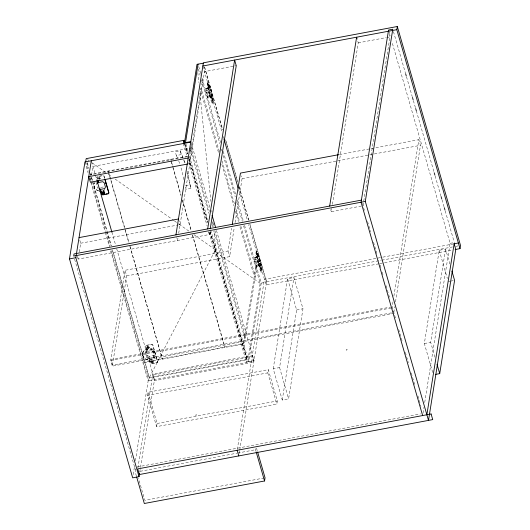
<?xml version="1.0" encoding="UTF-8"?>
<svg xmlns="http://www.w3.org/2000/svg" width="530" height="530" viewBox="0 0 530 530"><rect width="100%" height="100%" fill="white"/><g stroke="black" fill="none" stroke-linecap="round" stroke-linejoin="round"><path stroke-width="0.4" stroke-dasharray="2.65 1.99" d="M190.992 188.329L186.176 189.349L185.03 185.699L189.972 184.778L190.992 188.329L187.395 171.263M208.224 84.681C209.973 87.357 206.004 82.932 208.416 85.754M208.767 86.125C208.926 82.872 207.104 85.164 208.747 86.198M257.514 255.029C257.686 251.73 255.857 254.069 257.5 255.102M209.688 232.094L209.304 234.538L78.135 259.104L78.513 256.719M79.275 251.962L80.666 243.237L79.242 238.315M90.776 179.869L91.412 175.907M91.538 175.112L92.929 166.387L192.357 147.764L191.549 144.948M96.977 177.457L97.036 177.106M96.91 182.234L96.632 183.996L97.898 188.375L98.083 187.203M98.858 178.259C100.349 175.98 99.547 180.492 98.918 177.875M391.378 312.866L112.446 365.104L110.823 359.473L125.053 270.28L228.006 251.001L231.636 228.278M112.446 365.104L126.677 275.911L125.053 270.28M145.73 346.362L145.79 346.01M149.122 358.134L146.644 357.28L145.379 352.9L145.664 351.138L147.419 349.489L151.825 348.667L153.243 349.72L154.508 354.1L153.501 357.485L149.096 358.313L150.447 363.004A1.093 0.954 9.1 0 0 151.779 363.746L156.714 362.818A1.093 0.954 9.1 0 0 157.503 361.679L152.806 345.414A1.093 0.954 9.1 0 0 151.481 344.679L146.538 345.6A1.093 0.954 9.1 0 0 145.757 346.739L147.108 351.43L151.514 350.602L152.931 351.655L154.197 356.034M147.612 347.163C149.102 344.884 148.301 349.396 147.671 346.779M147.108 351.43L147.419 349.489M146.644 357.28L146.929 355.517L145.664 351.138M149.096 358.313L149.407 356.372L153.813 355.544L154.508 354.1M151.514 350.602L151.825 348.667M133.202 474.582L134.507 466.433M135.415 460.729L148.155 380.891L110.598 250.796M152.931 351.655L153.243 349.72M151.759 361.553C153.249 359.274 152.454 363.785 151.825 361.168M153.501 357.485L153.813 355.544M135.799 469.05L135.289 472.223L136.422 476.132M147.552 395.367L148.062 392.2L268.293 369.682L277.322 400.958L276.812 404.132L156.582 426.65L147.552 395.367L267.789 372.855L268.293 369.682M155.184 353.371A6.386 5.572 9.1 0 0 147.433 349.058L146.386 349.336A6.386 5.572 9.1 0 0 142.842 355.683A6.386 5.572 9.1 0 0 149.493 360.122L150.593 360.002A6.386 5.572 9.1 0 0 155.184 353.371L155.21 353.199A6.386 5.572 9.1 0 0 147.459 348.879L146.412 349.164A6.386 5.572 9.1 0 0 142.868 355.511A6.386 5.572 9.1 0 0 149.526 359.943L150.619 359.824A6.386 5.572 9.1 0 0 155.21 353.199M137.873 468.089L152.872 374.074L252.306 355.458L253.93 361.082L148.155 380.891M190.137 151.222L190.389 149.619L191.449 149.42L209.35 211.45M190.522 148.811L190.906 146.379M139.761 472.084L154.502 379.705L116.719 248.808M157.523 362.056L157.582 361.705M190.045 158.238L202.559 79.798L201.499 79.997M177.961 238.036L177.57 240.481L176.755 237.665M178.703 233.339L204.507 71.616L233.796 66.131M207.502 97.692L205.514 90.809L205.865 88.609L209.748 87.881L208.118 82.64L207.76 86.45L212.523 102.979C214.14 106.325 212.689 91.604 211.735 94.764L207.853 95.486L207.502 97.692L211.384 96.964L211.735 94.764M211.384 96.964L209.675 91.862L209.748 87.881M156.582 426.65L157.085 423.477L148.062 392.2M126.677 275.911L229.636 256.633L234.293 227.416M235.075 222.547L242.064 178.723L241.249 175.907M256.255 266.597L254.268 259.713L254.619 257.507L258.501 256.785L256.838 251.551L256.513 255.354L261.277 271.883C262.887 275.222 261.442 260.508 260.482 263.662L256.606 264.39L256.255 266.597L260.131 265.868L260.482 263.662M260.131 265.868L258.421 260.767L258.501 256.785M210.152 231.537L247.033 359.3L246.523 362.474L208.747 231.577M216.465 230.457L254.016 360.559L247.669 361.745L260.184 283.305L243.469 225.396M244.562 225.323L261.237 283.106L248.722 361.546L211.172 231.444M237.307 449.473L264.45 279.31L382.11 257.275M239.196 453.461L239.586 451.01M239.712 450.195L266.583 281.768L249.869 223.852M255.977 451.268L255.526 449.705L255.778 448.122M273.228 368.754L287.598 278.687L293.945 277.495L302.974 308.778L288.605 398.845L282.258 400.037L273.228 368.754L279.575 367.568L293.945 277.495M282.258 400.037L296.628 309.964L287.598 278.687M361.407 206.057L331.296 211.695L331.82 208.429M332.469 204.348L358.24 42.831L357.22 39.313M363.03 205.753L389.974 36.888L388.954 33.37M392.975 301.888L392.193 306.777L395.738 319.073M393.883 296.184L418.852 139.681L375.061 147.883M393.817 312.409L394.724 306.704M395.506 301.815L420.475 145.313L418.852 139.681M432.692 372.471L424.338 343.539L439.218 250.292L445.564 249.107L449.851 263.96M434.971 357.207L430.685 342.347L445.564 249.107M423.033 413.102L423.94 407.391M424.722 402.495L450.116 243.343L391.975 41.916M99.931 178.438L99.991 178.047M148.678 347.342C147.89 345.587 147.433 348.376 148.744 346.951M152.832 361.732C152.044 359.969 151.587 362.758 152.898 361.341M208.303 84.104L208.688 86.264M261.476 269.525C259.488 262.072 262.94 275.302 261.032 267.431M212.841 100.647C211.788 97.447 212.093 101.979 212.378 98.633C213.961 100.468 211.53 101.071 212.457 98.494M256.659 254.744C255.857 252.836 257.587 256.05 257.05 253.009M257.163 254.658L256.971 253.539L257.441 255.162M260.575 268.087C261.542 270.823 260.899 266.199 260.813 269.127M261.124 267.968L260.873 272.552L261.555 272.433M208.542 86.277L208.124 84.138M212.696 100.667L212.278 98.527M261.204 267.398L261.588 269.551M208.065 82.673L207.329 82.912L207.058 86.582L211.854 103.231L212.093 103.661L212.802 103.529M212.119 103.648L212.55 100.402L211.026 94.897M256.898 251.551L256.096 251.757L255.751 255.208L260.892 272.526M145.379 352.9L147.135 351.251L145.81 346.388A1.093 0.954 9.1 0 1 146.598 345.249L151.534 344.321A1.093 0.954 9.1 0 1 152.865 345.063L157.556 361.327A1.093 0.954 9.1 0 1 156.767 362.467L151.832 363.388A1.093 0.954 9.1 0 1 150.507 362.652L149.149 357.955M207.667 84.793L207.886 85.853M212.378 99.064L212.57 100.143M212.04 100.243L211.848 99.163M256.845 253.055L257.262 255.195M234.611 65.978L236.241 65.674M358.24 42.831L385.9 37.65M386.714 37.498L389.974 36.888M208.84 85.608L209.191 85.542M208.476 86.045L208.833 86.019M205.865 88.609L209.926 88.139L211.185 92.518L211.947 96.791L211.583 96.824M205.514 90.809L209.396 90.08M205.792 92.591L209.675 91.862M207.853 95.486L207.661 93.181L211.185 92.518M209.469 94.976A6.386 1.186 79.4 0 0 211.543 97.368L211.602 96.751A6.386 1.186 79.4 0 0 210.456 88.808A6.386 1.186 79.4 0 0 208.495 85.966L208.383 86.416A6.386 1.186 79.4 0 0 209.469 94.976L209.827 94.91A6.386 1.186 79.4 0 0 211.894 97.301L211.96 96.685A6.386 1.186 79.4 0 0 210.807 88.742A6.386 1.186 79.4 0 0 208.846 85.9L208.734 86.35A6.386 1.186 79.4 0 0 209.827 94.91M207.058 96.97L210.933 96.241M211.086 98.176L211.437 98.11M183.208 157.708L180.193 150.99L175.304 151.905L176.324 155.522L181.26 154.601L182.592 157.377M187.547 156.138L90.683 174.277L90.597 174.807L188.263 156.516M188.21 163.936L189.826 163.631L188.812 160.113M100.654 187.468L104.324 186.779M339.379 154.561L370.192 148.791M371.007 148.638L374.246 148.036M242.064 178.723L420.475 145.313M80.666 243.237L177.676 225.071M178.484 224.919L180.101 224.614L178.676 219.692M256.447 253.685L256.971 253.585M257.593 254.513L257.944 254.446M257.222 254.95L258.673 257.043L259.938 261.423L260.7 265.696L260.336 265.729M254.619 257.507L258.673 257.043M254.268 259.713L258.143 258.985M254.546 261.495L258.421 260.767M256.606 264.39L256.414 262.085L259.938 261.423M258.223 263.88A6.386 1.186 79.4 0 0 260.296 266.272L260.356 265.649A6.386 1.186 79.4 0 0 259.21 257.712A6.386 1.186 79.4 0 0 257.242 254.87L257.136 255.321A6.386 1.186 79.4 0 0 258.223 263.88L258.574 263.814A6.386 1.186 79.4 0 0 260.647 266.206L260.707 265.583A6.386 1.186 79.4 0 0 259.561 257.646A6.386 1.186 79.4 0 0 257.6 254.804L257.487 255.255A6.386 1.186 79.4 0 0 258.574 263.814M255.811 265.875L259.687 265.146M259.839 267.08L260.19 267.014M450.116 243.343L452.938 242.813M382.812 257.143L454.15 243.787M266.583 281.768L380.99 260.343M381.805 260.19L452.395 246.967M455.641 246.364L458.079 245.907M261.237 283.106L266.53 282.119L249.815 224.21M378.864 263.814L266.08 284.941L248.676 224.647M379.672 263.668L383.733 262.906M384.542 262.754L451.891 250.14M296.628 309.964L302.974 308.778M448.241 281.569L449.831 281.271M450.626 281.125L453.799 280.529M110.823 359.473L390.564 307.082M391.213 307.99L110.651 360.526L112.28 366.157L393.651 313.469M247.033 359.3L149.361 377.592L148.857 380.759L111.307 250.663M424.338 343.539L430.685 342.347M157.085 423.477L277.322 400.958M137.237 466.95L420.542 413.897M140.165 471.309L236.844 453.203M237.652 453.051L255.526 449.705M264.251 477.961L144.829 500.327L138.509 478.431M146.929 355.517L149.407 356.372M209.926 88.139L209.396 87.947L208.827 85.979M207.409 82.773L209.039 88.013M256.162 251.677L257.792 256.918M261.316 269.048L259.779 263.794M260.184 283.305L216.068 252.267L213.901 230.934M87.516 159.59L88.861 160.537M92.227 162.915L105.689 172.416M108.385 174.31L111.751 176.689M115.116 179.06L173.694 220.381M174.363 220.851L178.405 223.706M179.08 224.177L189.177 231.305M193.887 234.624L215.432 249.822L149.361 377.592L112.499 249.869M176.324 155.522L177.928 158.901M183.665 159.987L184.466 162.2A31.429 5.83 79.4 0 1 185.255 164.585M178.729 160.915L179.531 163.121A31.429 5.83 79.4 0 1 180.313 165.512M184.195 160.438L185.169 163.386M393.459 31.608L405.364 72.848M406.51 76.81L412.227 96.639M413.374 100.601L415.434 107.742M416.348 110.909L433.977 171.972M435.117 175.94L440.841 195.762M441.987 199.731L444.272 207.661M445.187 210.827L454.342 242.548M388.775 30.82L390.146 35.576M439.218 250.292L447.34 278.442M362.321 203.288L364.613 211.218M367.588 221.533L370.563 231.842M373.537 242.15L377.201 254.837M380.176 265.146L381.09 268.319M382.236 272.281L383.15 275.454M386.125 285.763L389.788 298.45M398.712 329.382L402.376 342.069M405.351 352.377L408.332 362.686M411.307 372.994L414.964 385.681M417.945 395.99L420.919 406.305M330.687 209.582L331.296 211.695M204.534 66.78L222.62 129.452M225.601 139.768L237.731 181.81M239.109 186.573L248.722 219.89M204.474 67.138L222.567 129.804M225.999 141.702L237.678 182.161M239.05 186.924L248.669 220.242M202.884 65.992L221.885 131.831M223.262 136.594L223.72 138.178M238.599 189.74L247.53 220.679M206.395 88.801L207.661 93.181M255.149 257.706L256.414 262.085M198.717 66.508L200.751 73.544M202.102 78.235L220.692 142.623M223.216 151.368L235.837 195.106M237.215 199.876L243.416 221.348M198.339 69.052L200.148 75.306M201.566 80.222L219.884 143.69M221.487 149.241L221.944 150.825M223.315 155.588L235.221 196.835M236.824 202.394L242.323 221.427M219.281 151.434L201.148 88.609L200.095 88.808L218.685 153.223M222.037 160.974L234.432 203.917M235.81 208.688L239.712 222.209M240.858 226.184L255.321 276.282L254.261 276.481L239.573 225.588M221.898 164.353L233.836 205.706M235.439 211.271L238.427 221.613M279.575 367.568L288.605 398.845M267.789 372.855L276.812 404.132M228.006 251.001L229.636 256.633M191.045 142.398L210.052 208.244M212.338 221.785L213.716 226.562M214.862 230.537L245.615 337.093L244.562 337.292L214.034 231.531M190.389 149.619L208.754 213.239M211.967 224.369L212.656 226.76M185.99 144.186L188.051 151.322M189.422 156.085L207.965 220.341M184.963 144.259L187.726 153.832M189.27 159.172L207.422 222.057M184.473 142.795L187.68 153.899M189.051 158.662L207.369 222.123M210.099 231.597L247.669 361.745M184.665 144.054L187.415 153.574M189.018 159.126L207.336 222.587M210.085 232.107L246.947 359.83L149.281 378.115L112.174 249.557M183.327 143.524L187.222 157.006M188.826 162.564L207.144 226.025M208.489 231.723L209.304 234.538M180.233 151.05L181.26 154.601M256.487 448.095L257.388 451.222M171.409 161.676L170.72 159.291L172.701 166.976M171.64 162.471L181.048 195.073M182.426 199.843L191.376 230.861M192.523 234.836L224.886 346.958M172.932 167.772L180.962 195.603M182.34 200.373L191.29 231.391M192.443 235.366L224.806 347.488M108.312 170.978L128.969 242.548M130.115 246.523L162.392 359.174L129.804 246.258M108.458 172.303L128.657 242.283M104.748 178.378L104.112 176.159A1.093 0.954 9.1 0 0 102.78 175.423L97.845 176.344A1.093 0.954 9.1 0 0 97.056 177.484L97.653 179.524M104.503 178.06L104.052 176.516A1.093 0.954 9.1 0 0 102.727 175.774L97.792 176.695A1.093 0.954 9.1 0 0 97.003 177.835L97.454 179.398M91.531 161.551L96.798 179.796M111.909 232.153L115.573 244.847M87.311 162.604L88.689 167.367M91.663 177.676L92.578 180.849M92.81 181.644L107 230.828M107.232 231.623L111.353 245.9M87.211 163.081L88.788 168.553M90.146 173.244L111.022 245.582M85.661 161.816L88.411 171.329M90.239 177.676L91.153 180.849M91.385 181.644L105.583 230.828M105.808 231.623L109.929 245.9M84.952 161.941L88.159 173.052M90.908 182.572L105.106 231.756M105.331 232.551L109.458 246.828M77.32 256.288L78.135 259.104M74.617 259.223L135.276 469.368M183.877 179.518L182.545 173.582A31.429 5.83 79.4 0 0 180.511 166.135M189.972 184.778L187.481 172.654A31.429 5.83 79.4 0 0 187.13 171.23M197.816 72.564L198.816 82.408M199.903 93.075L210.9 201.393M211.821 210.423L211.987 212.06M213.067 222.732L213.484 226.833M104.715 189.786A6.386 5.572 9.1 0 1 102.886 190.813M98.54 190.946A6.386 5.572 9.1 0 1 94.519 182.989M104.741 189.614A6.386 5.572 9.1 0 1 102.913 190.641M98.573 190.767A6.386 5.572 9.1 0 1 95.108 181.995M144.849 361.95L144.763 362.48L242.435 344.189L242.515 343.659L144.849 361.95M195.835 414.997L195.782 415.348L196.544 414.864L195.835 414.997M255.665 267.67L243.151 346.103L244.211 345.904L256.725 267.471L255.665 267.67M346.474 349.853L346.421 350.204L347.183 349.72L346.474 349.853M98.931 178.027C99.534 179.418 100.435 177.199 98.931 178.027M252.134 356.511L152.706 375.134L154.329 380.765L253.764 362.142L252.134 356.511M98.62 178.928A1.093 0.954 9.1 0 0 100.455 178.583A1.093 0.954 9.1 0 0 99.13 177.351A1.093 0.954 9.1 0 0 98.62 178.928M151.514 362.308A1.093 0.954 9.1 0 0 153.342 361.964A1.093 0.954 9.1 0 0 152.024 360.731A1.093 0.954 9.1 0 0 151.514 362.308M147.36 347.918A1.093 0.954 9.1 0 0 149.195 347.581A1.093 0.954 9.1 0 0 147.87 346.342A1.093 0.954 9.1 0 0 147.36 347.918M151.527 362.222A1.093 0.954 9.1 0 0 153.362 361.877A1.093 0.954 9.1 0 0 152.037 360.639A1.093 0.954 9.1 0 0 151.527 362.222M147.373 347.832A1.093 0.954 9.1 0 0 149.208 347.488A1.093 0.954 9.1 0 0 147.883 346.256A1.093 0.954 9.1 0 0 147.373 347.832"/><path stroke-width="0.79" d="M139.549 473.389L139.032 476.649L132.685 477.841L69.49 258.892L84.952 161.941L190.734 142.133M85.661 161.816L86.085 159.166M139.032 476.649L75.836 257.699L91.299 160.756M104.947 179.61L108.749 192.781A1.093 0.954 9.1 0 1 107.961 193.914L103.025 194.841A1.093 0.954 9.1 0 1 101.7 194.099L100.342 189.409L104.748 188.581L105.45 187.13L104.185 182.751L102.767 181.697L98.355 182.525L98.414 182.174M100.342 189.409L100.402 189.058M100.965 191.019L100.746 191.217A6.386 5.572 9.1 0 1 99.633 191.164M183.327 143.524L183.837 140.351L86.165 158.642M184.473 142.795L196.988 64.355L203.334 63.169M198.041 64.156L185.526 142.596L190.82 141.609M175.94 234.85L203.387 62.818L397.315 26.5L460.51 245.45L460.007 248.623L455.137 249.531M207.674 228.907L234.618 60.049L236.241 65.674L210.211 228.827M232.279 224.216L240.441 173.091L338.564 154.714M136.647 476.914L144.319 503.5L264.556 480.982L265.06 477.808L257.613 452.004M329.673 206.064L356.61 37.199L357.021 38.611M454.15 243.787L455.774 249.411L428.498 420.389L365.302 201.44L392.776 29.229L388.543 30.024L361.069 202.235L422.642 415.553M460.007 248.623L396.811 29.673L397.315 26.5M426.869 414.758L454.217 243.369M435.746 374.372L439.714 373.624L454.588 280.383L451.878 270.996M103.131 192.151L103.734 192.88L103.986 192.092M97.215 183.446L98.388 182.346L97.825 180.419M202.884 65.992L396.811 29.673M188.203 158L88.768 176.623L90.398 182.247L187.401 164.081M103.085 194.483L104.489 194.225M105.901 193.96L107.312 193.695M79.043 237.606L178.471 218.989M361.407 200.121L74.041 253.936L73.703 256.05L365.302 201.44M69.49 258.892L75.836 257.699M454.323 243.754L458.377 242.992M99.13 188.806L100.369 189.23L101.753 193.748A1.093 0.954 9.1 0 0 102.515 194.457M405.589 73.637L406.278 76.022M412.459 97.427L413.148 99.812M415.666 108.531L416.348 110.909M434.202 172.767L434.892 175.145M441.073 196.557L441.755 198.935M444.272 207.661L444.962 210.039M437.005 364.242L439.714 373.624M223.945 138.973L238.142 188.157M212.113 215.385L215.544 227.284M183.837 140.351L184.751 143.524M256.202 452.05L264.556 480.982M237.175 450.288L238.798 455.913M104.966 179.12L108.802 192.423A1.093 0.954 9.1 0 1 108.405 193.417M97.679 180.18L98.355 182.525M97.255 181.379L111.909 232.153M96.665 180.876A6.386 5.572 9.1 0 1 97.633 180.432M106.06 183.539A6.386 5.572 9.1 0 1 106.609 185.44M106.093 183.36A6.386 5.572 9.1 0 1 106.636 185.261M103.032 192.529C103.688 194.417 104.662 191.284 103.032 192.529M431.102 413.97L137.714 468.911L139.37 474.535L432.725 419.601L431.102 413.97M102.76 193.404A1.093 0.954 9.1 0 0 104.595 193.059A1.093 0.954 9.1 0 0 103.27 191.827A1.093 0.954 9.1 0 0 102.76 193.404M102.774 193.317A1.093 0.954 9.1 0 0 104.609 192.973A1.093 0.954 9.1 0 0 103.284 191.741A1.093 0.954 9.1 0 0 102.774 193.317"/></g></svg>
